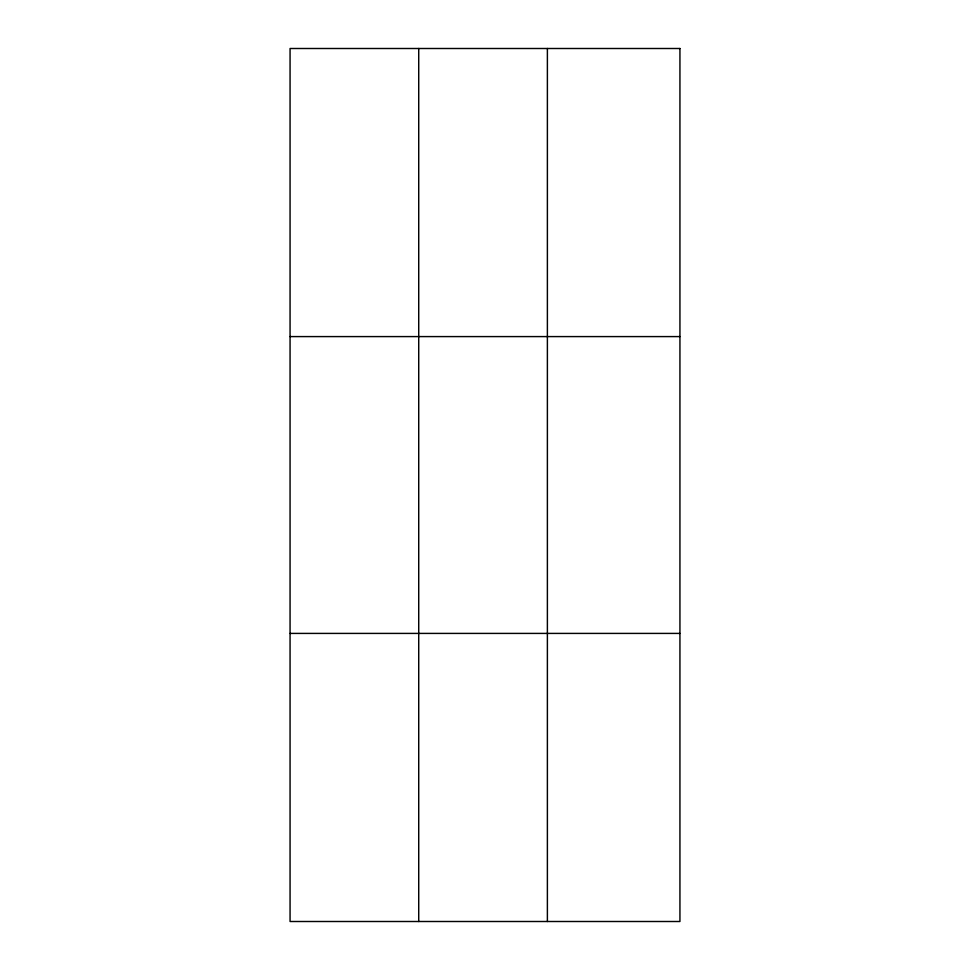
<?xml version="1.0" encoding="UTF-8"?>
<svg xmlns="http://www.w3.org/2000/svg" width="970" height="970" viewBox="0 0 970 970"><rect width="100%" height="100%" fill="white"/><g stroke="black" fill="none" stroke-linecap="round" stroke-linejoin="round"><path stroke-width="1.45" d="M418.725 921.5L418.725 48.5M547.383 921.5L547.383 48.5M290.066 336.59L679.934 336.59M290.066 633.41L679.934 633.41M679.934 48.5L679.934 921.5L290.066 921.5L290.066 48.5L679.934 48.5"/></g></svg>
